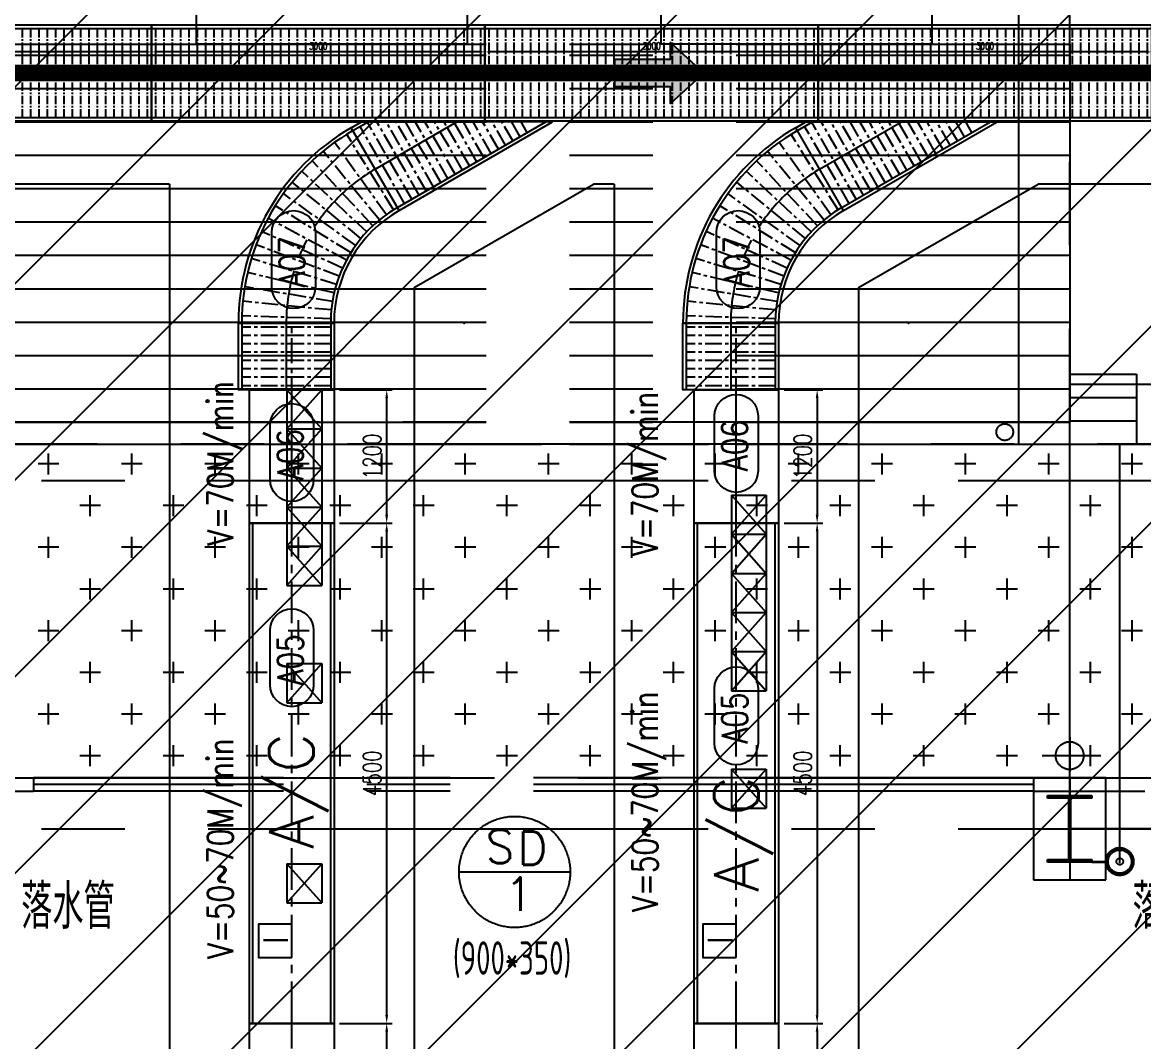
# Model space of a CAD drawing. Extents: x -40736 to 716455, y -65544 to 37405.
# Drawn here: x 343449 to 344458, y -51535 to -50618 of the extents above; entities that cross this region are included whole.
import ezdxf
from ezdxf.enums import TextEntityAlignment as Align

# ---------------------------------------------------------------- set-up
doc = ezdxf.new("R2010")
doc.units = 0
doc.header["$LTSCALE"] = 600
doc.header["$MEASUREMENT"] = 0
for name, pattern in [('CENTER', [2, 1.25, -0.25, 0.25, -0.25]), ('CENTER2', [1.125, 0.75, -0.125, 0.125, -0.125]), ('PHANTOM', [2.5, 1.25, -0.25, 0.25, -0.25, 0.25, -0.25])]:
    doc.linetypes.add(name, pattern=pattern)
doc.layers.get('0').update_dxf_attribs({"linetype": 'CONTINUOUS'})
doc.layers.get('DEFPOINTS').update_dxf_attribs({"linetype": 'CONTINUOUS'})
for name, color, linetype in [('0-1F_OHCV', 6, 'CONTINUOUS'), ('0-入荷', 11, 'CONTINUOUS'), ('0-架台', 232, 'CONTINUOUS'), ('0-機台細部', 7, 'CONTINUOUS'), ('0-機號', 4, 'CONTINUOUS'), ('0-滾筒細部', 3, 'CONTINUOUS'), ('0-記號', 3, 'CONTINUOUS'), ('底圖', 253, 'CONTINUOUS'), ('規劃圖', 253, 'CONTINUOUS')]:
    doc.layers.add(name, color=color, linetype=linetype)
doc.styles.add('AEH', font='SIMPLEX.SHX', dxfattribs={"bigfont": 'AE.SHX'})
doc.styles.add('CHINESET', font='ISOCP.SHX', dxfattribs={"width": 0.7, "bigfont": 'CHINESET.SHX'})
doc.styles.get("Standard").update_dxf_attribs({"font": 'txt.shx', "width": 0.75, "bigfont": 'chineset.shx'})
doc.dimstyles.get("Standard").update_dxf_attribs({"dimtxt": 0.18, "dimasz": 0.18, "dimexe": 0.18, "dimexo": 0.0625, "dimgap": 0.09, "dimtad": 0, "dimtih": 1, "dimtoh": 1, "dimdec": 4, "dimzin": 0, "dimdsep": 46, "dimtxsty": 'Standard', "dimcen": 0.09, "dimadec": 0, "dimazin": 0, "dimtfac": 1, "dimtdec": 4, "dimtofl": 0, "dimtmove": 0, "dimatfit": 3, "dimfxl": 1, "dimtolj": 1, "dimtzin": 0, "dimarcsym": 0})

# ---------------------------------------------------------------- blocks, each defined once
blk = doc.blocks.new('GO-1')
blk.add_hatch(color=254).paths.add_polyline_path([(0, 0), (-2.75, -3), (-1.25, -3), (-1.25, -8), (1.25, -8), (1.25, -3), (2.75, -3)])
at = {"color": 254}
blk.add_lwpolyline([(1.25, -8), (1.25, -3), (2.75, -3), (0, 0), (-2.75, -3), (-1.25, -3), (-1.25, -8)], close=True, dxfattribs=at)
blk = doc.blocks.new('*D92')
at = {"layer": '0-滾筒細部', "color": 0, "lineweight": -2}
for p, q in [((0, 840), (0, 600)), ((3000, 840), (3000, 600)), ((2970, 620), (30, 620))]:
    blk.add_line(p, q, dxfattribs=at)
at = {"layer": '0-滾筒細部', "color": 0}
for points in [[(30, 625), (30, 615), (0, 620)], [(2970, 625), (2970, 615), (3000, 620)]]:
    blk.add_solid(points, dxfattribs=at)
at = {"layer": 'DEFPOINTS', "color": 0}
for p in [(0, 860), (3000, 860), (0, 620)]:
    blk.add_point(p, dxfattribs=at)
at = {"layer": '0-滾筒細部', "color": 0, "insert": (1500, 672), "char_height": 64, "attachment_point": 5}
blk.add_mtext('\\A1;3000', dxfattribs=at)
blk = doc.blocks.new('roller_FF_800')
at = {"color": 1, "linetype": 'CENTER', "ltscale": 0.1}
blk.add_line((0, -400), (0, 400), dxfattribs=at)
blk = doc.blocks.new('platform')
at = {"layer": '0-架台'}
for p, q in [((26900, -13094), (24715, -13094)), ((26900, -13094), (26900, -25594)), ((29100, -14024), (30715, -13094)), ((30900, -13094), (30715, -13094)), ((30900, -13094), (30900, -25594)), ((33100, -14024), (34715, -13094)), ((35900, -13094), (34715, -13094)), ((29100, -14024), (29100, -25594)), ((33100, -14024), (33100, -25594))]:
    blk.add_line(p, q, dxfattribs=at)
blk = doc.blocks.new('1F-2141')
at = {"color": 15, "linetype": 'PHANTOM'}
for p, q in [((15298.266919, 94824.964645), (15266.866919, 94824.964645)), ((15266.866919, 94824.964645), (15266.866919, 94789.764645)), ((15298.266919, 94824.964645), (15266.866919, 94789.764645)), ((15298.266919, 94789.764645), (15266.866919, 94824.964645)), ((15298.266919, 94824.964645), (15298.266919, 94789.764645)), ((15298.266919, 94789.764645), (15266.866919, 94789.764645))]:
    blk.add_line(p, q, dxfattribs=at)
blk = doc.blocks.new('1F-2142')
at = {"color": 15, "linetype": 'PHANTOM'}
for p, q in [((15298.266919, 94789.764645), (15266.866919, 94789.764645)), ((15266.866919, 94789.764645), (15266.866919, 94754.564645)), ((15298.266919, 94789.764645), (15266.866919, 94754.564645)), ((15298.266919, 94754.564645), (15266.866919, 94789.764645)), ((15298.266919, 94789.764645), (15298.266919, 94754.564645)), ((15298.266919, 94754.564645), (15266.866919, 94754.564645))]:
    blk.add_line(p, q, dxfattribs=at)
blk = doc.blocks.new('1F-2143')
at = {"color": 15, "linetype": 'PHANTOM'}
for p, q in [((15298.266919, 94754.564645), (15266.866919, 94754.564645)), ((15266.866919, 94754.564645), (15266.866919, 94719.364645)), ((15298.266919, 94754.564645), (15266.866919, 94719.364645)), ((15298.266919, 94719.364645), (15266.866919, 94754.564645)), ((15298.266919, 94754.564645), (15298.266919, 94719.364645)), ((15298.266919, 94719.364645), (15266.866919, 94719.364645))]:
    blk.add_line(p, q, dxfattribs=at)
blk = doc.blocks.new('1F-2144')
at = {"color": 15, "linetype": 'PHANTOM'}
for p, q in [((15298.266919, 94719.364645), (15266.866919, 94719.364645)), ((15266.866919, 94719.364645), (15266.866919, 94684.164645)), ((15298.266919, 94719.364645), (15266.866919, 94684.164645)), ((15298.266919, 94684.164645), (15266.866919, 94719.364645)), ((15298.266919, 94719.364645), (15298.266919, 94684.164645)), ((15298.266919, 94684.164645), (15266.866919, 94684.164645))]:
    blk.add_line(p, q, dxfattribs=at)
blk = doc.blocks.new('1F-2145')
at = {"color": 15, "linetype": 'PHANTOM'}
for p, q in [((15298.266919, 94684.164645), (15266.866919, 94684.164645)), ((15266.866919, 94684.164645), (15266.866919, 94648.964645)), ((15298.266919, 94684.164645), (15266.866919, 94648.964645)), ((15298.266919, 94648.964645), (15266.866919, 94684.164645)), ((15298.266919, 94684.164645), (15298.266919, 94648.964645)), ((15298.266919, 94648.964645), (15266.866919, 94648.964645))]:
    blk.add_line(p, q, dxfattribs=at)
blk = doc.blocks.new('1F-2146')
at = {"color": 15, "linetype": 'PHANTOM'}
for p, q in [((15298.266919, 94578.564645), (15266.866919, 94578.564645)), ((15266.866919, 94578.564645), (15266.866919, 94543.364645)), ((15298.266919, 94578.564645), (15266.866919, 94543.364645)), ((15298.266919, 94543.364645), (15266.866919, 94578.564645)), ((15298.266919, 94578.564645), (15298.266919, 94543.364645)), ((15298.266919, 94543.364645), (15266.866919, 94543.364645))]:
    blk.add_line(p, q, dxfattribs=at)
blk = doc.blocks.new('1F-2147')
at = {"color": 15, "linetype": 'PHANTOM'}
for p, q in [((15298.266919, 94398.564645), (15266.866919, 94398.564645)), ((15266.866919, 94398.564645), (15266.866919, 94363.364645)), ((15298.266919, 94398.564645), (15266.866919, 94363.364645)), ((15298.266919, 94363.364645), (15266.866919, 94398.564645)), ((15298.266919, 94398.564645), (15298.266919, 94363.364645)), ((15298.266919, 94363.364645), (15266.866919, 94363.364645))]:
    blk.add_line(p, q, dxfattribs=at)
blk = doc.blocks.new('Blet_CV_WWW')
blk.add_line((1200, 380), (1200, -380))
at = {"color": 1}
blk.add_line((0, 0), (1200, 0), dxfattribs=at)
blk.add_lwpolyline([(0, 380), (0, -380), (1200, -380), (1200, 380)], close=True)
blk = doc.blocks.new('A$C24A45E0A')
for p, q in [((1445, 1013), (1015, 1758)), ((860, 0), (0, 0))]:
    blk.add_line(p, q)
for radius in [2030, 2000, 1200, 1170]:
    blk.add_arc((2030, 0), radius, 120, 180)
at = {"color": 1, "linetype": 'CENTER'}
blk.add_arc((2030, 0), 1600, 120, 180, dxfattribs=at)
blk.add_point((2030, 0))
blk = doc.blocks.new('A$C074F71BD')
at = {"color": 1, "linetype": 'CENTER'}
blk.add_line((2729, 2850), (913, 2850), dxfattribs=at)
for p, q in [((1015, 2358), (1106, 2410)), ((1030, 2332), (1166, 2410)), ((2826, 2410), (1106, 2410)), ((1430, 1639), (2766, 2410)), ((1445, 1613), (2826, 2410)), ((30, 600), (30, 0)), ((830, 600), (830, 0))]:
    blk.add_line(p, q)
at = {"color": 1}
for p, q in [((1230, 1986), (1966, 2410)), ((430, 600), (430, 0))]:
    blk.add_line(p, q, dxfattribs=at)
blk.add_lwpolyline([(0, 600), (860, 600), (860, 0), (0, 0)], close=True)
at = {"layer": '0-滾筒細部', "color": 1, "linetype": 'CENTER', "ltscale": 0.2}
for p, q in [((1495, 1677), (1095, 2370)), ((1560, 1714), (1160, 2407)), ((1625, 1752), (1245, 2410)), ((1690, 1789), (1331, 2410)), ((1755, 1827), (1418, 2410)), ((1820, 1864), (1504, 2410)), ((1885, 1902), (1591, 2410)), ((1950, 1939), (1678, 2410)), ((2015, 1977), (1764, 2410)), ((2080, 2014), (1851, 2410)), ((2144, 2052), (1937, 2410)), ((2209, 2089), (2024, 2410)), ((2274, 2127), (2111, 2410)), ((2339, 2164), (2197, 2410)), ((2404, 2202), (2284, 2410)), ((2469, 2239), (2370, 2410)), ((2534, 2277), (2457, 2410)), ((2599, 2314), (2544, 2410)), ((1331, 1575), (865, 2226)), ((1396, 1619), (974, 2298)), ((1269, 1528), (761, 2146)), ((1210, 1476), (663, 2060)), ((1154, 1420), (570, 1967)), ((1102, 1361), (484, 1869)), ((1055, 1299), (404, 1765)), ((1011, 1234), (332, 1656)), ((972, 1166), (266, 1543)), ((937, 1095), (208, 1425)), ((907, 1023), (158, 1304)), ((882, 948), (116, 1181)), ((861, 872), (82, 1054)), ((846, 795), (57, 926)), ((836, 718), (40, 796)), ((831, 639), (31, 665)), ((831, 639), (31, 665)), ((830, 562), (30, 562)), ((830, 487), (30, 487)), ((830, 412), (30, 412)), ((830, 337), (30, 337)), ((830, 262), (30, 262)), ((830, 187), (30, 187)), ((830, 112), (30, 112)), ((830, 37), (30, 37))]:
    blk.add_line(p, q, dxfattribs=at)
blk.add_blockref('A$C24A45E0A', (0, 600))
blk = doc.blocks.new('*D369')
at = {"color": 0, "lineweight": -2}
for p, q in [((30395, 1916), (30395, 1442)), ((31595, 1916), (31595, 1442)), ((31520, 1492), (30470, 1492))]:
    blk.add_line(p, q, dxfattribs=at)
at = {"color": 0}
for points in [[(30470, 1504), (30470, 1479), (30395, 1492)], [(31520, 1504), (31520, 1479), (31595, 1492)]]:
    blk.add_solid(points, dxfattribs=at)
at = {"layer": 'DEFPOINTS', "color": 0}
for p in [(30395, 1966), (31595, 1966), (30395, 1492)]:
    blk.add_point(p, dxfattribs=at)
at = {"color": 0, "insert": (30995, 1622), "char_height": 160, "attachment_point": 5}
blk.add_mtext('\\A1;1200', dxfattribs=at)
blk = doc.blocks.new('*D370')
at = {"color": 0, "lineweight": -2}
for p, q in [((25895, 1916), (25895, 1442)), ((30395, 1916), (30395, 1442)), ((30320, 1492), (25970, 1492))]:
    blk.add_line(p, q, dxfattribs=at)
at = {"color": 0}
for points in [[(25970, 1504), (25970, 1479), (25895, 1492)], [(30320, 1504), (30320, 1479), (30395, 1492)]]:
    blk.add_solid(points, dxfattribs=at)
at = {"layer": 'DEFPOINTS', "color": 0}
for p in [(25895, 1966), (30395, 1966), (25895, 1492)]:
    blk.add_point(p, dxfattribs=at)
at = {"color": 0, "insert": (28145, 1622), "char_height": 160, "attachment_point": 5}
blk.add_mtext('\\A1;4500', dxfattribs=at)
blk = doc.blocks.new('*D371')
at = {"color": 0, "lineweight": -2}
for p, q in [((25895, 1916), (25895, 1442)), ((22070, 1806), (22070, 1442)), ((25820, 1492), (22145, 1492))]:
    blk.add_line(p, q, dxfattribs=at)
at = {"color": 0}
for points in [[(22145, 1504), (22145, 1479), (22070, 1492)], [(25820, 1504), (25820, 1479), (25895, 1492)]]:
    blk.add_solid(points, dxfattribs=at)
at = {"layer": 'DEFPOINTS', "color": 0}
for p in [(25895, 1966), (22070, 1856), (22070, 1492)]:
    blk.add_point(p, dxfattribs=at)
at = {"color": 0, "insert": (23982, 1622), "char_height": 160, "attachment_point": 5}
blk.add_mtext('\\A1;3825', dxfattribs=at)
blk = doc.blocks.new('1F-2149')
at = {"color": 15, "linetype": 'PHANTOM'}
for p, q in [((15298.266919, 94038.564645), (15266.866919, 94038.564645)), ((15266.866919, 94038.564645), (15266.866919, 94003.364645)), ((15298.266919, 94038.564645), (15266.866919, 94003.364645)), ((15298.266919, 94003.364645), (15266.866919, 94038.564645)), ((15298.266919, 94038.564645), (15298.266919, 94003.364645)), ((15298.266919, 94003.364645), (15266.866919, 94003.364645))]:
    blk.add_line(p, q, dxfattribs=at)
blk = doc.blocks.new('CC_001')
at = {"color": 15}
for p, q in [((688, -275), (762, 275)), ((838, -275), (912, 275)), ((988, -275), (1062, 275)), ((1138, -275), (1212, 275)), ((1288, -275), (1362, 275))]:
    blk.add_line(p, q, dxfattribs=at)
at = {"color": 1, "linetype": 'CENTER', "ltscale": 0.5}
blk.add_line((500, 0), (4325, 0), dxfattribs=at)
blk.add_lwpolyline([(500, 380), (4325, 380), (4325, -380), (500, -380)], close=True)
at = {"color": 0, "linetype": 'ByBlock', "extrusion": (0, 0, -1), "xscale": 10, "yscale": 10, "zscale": -10, "rotation": 90}
blk.add_blockref('1F-2149', (938553, -152939), dxfattribs=at)
blk = doc.blocks.new('A$C46C37F3C')
blk.add_lwpolyline([(0, 0), (300, 0), (300, 300), (0, 300)], close=True)
blk.add_text('I', height=220).set_placement((118, 35))
blk = doc.blocks.new('1F-2123')
at = {"color": 15, "linetype": 'PHANTOM'}
for p, q in [((14698.266919, 94730.164645), (14666.866919, 94730.164645)), ((14666.866919, 94730.164645), (14666.866919, 94694.964645)), ((14698.266919, 94730.164645), (14666.866919, 94694.964645)), ((14698.266919, 94694.964645), (14666.866919, 94730.164645)), ((14698.266919, 94730.164645), (14698.266919, 94694.964645)), ((14698.266919, 94694.964645), (14666.866919, 94694.964645))]:
    blk.add_line(p, q, dxfattribs=at)
blk = doc.blocks.new('1F-2124')
at = {"color": 15, "linetype": 'PHANTOM'}
for p, q in [((14698.266919, 94694.964645), (14666.866919, 94694.964645)), ((14666.866919, 94694.964645), (14666.866919, 94659.764645)), ((14698.266919, 94694.964645), (14666.866919, 94659.764645)), ((14698.266919, 94659.764645), (14666.866919, 94694.964645)), ((14698.266919, 94694.964645), (14698.266919, 94659.764645)), ((14698.266919, 94659.764645), (14666.866919, 94659.764645))]:
    blk.add_line(p, q, dxfattribs=at)
blk = doc.blocks.new('1F-2125')
at = {"color": 15, "linetype": 'PHANTOM'}
for p, q in [((14698.266919, 94659.764645), (14666.866919, 94659.764645)), ((14666.866919, 94659.764645), (14666.866919, 94624.564645)), ((14698.266919, 94659.764645), (14666.866919, 94624.564645)), ((14698.266919, 94624.564645), (14666.866919, 94659.764645)), ((14698.266919, 94659.764645), (14698.266919, 94624.564645)), ((14698.266919, 94624.564645), (14666.866919, 94624.564645))]:
    blk.add_line(p, q, dxfattribs=at)
blk = doc.blocks.new('1F-2126')
at = {"color": 15, "linetype": 'PHANTOM'}
for p, q in [((14698.266919, 94624.564645), (14666.866919, 94624.564645)), ((14666.866919, 94624.564645), (14666.866919, 94589.364645)), ((14698.266919, 94624.564645), (14666.866919, 94589.364645)), ((14698.266919, 94589.364645), (14666.866919, 94624.564645)), ((14698.266919, 94624.564645), (14698.266919, 94589.364645)), ((14698.266919, 94589.364645), (14666.866919, 94589.364645))]:
    blk.add_line(p, q, dxfattribs=at)
blk = doc.blocks.new('1F-2127')
at = {"color": 15, "linetype": 'PHANTOM'}
for p, q in [((14698.266919, 94589.364645), (14666.866919, 94589.364645)), ((14666.866919, 94589.364645), (14666.866919, 94554.164645)), ((14698.266919, 94589.364645), (14666.866919, 94554.164645)), ((14698.266919, 94554.164645), (14666.866919, 94589.364645)), ((14698.266919, 94589.364645), (14698.266919, 94554.164645)), ((14698.266919, 94554.164645), (14666.866919, 94554.164645))]:
    blk.add_line(p, q, dxfattribs=at)
blk = doc.blocks.new('1F-2138')
at = {"color": 15, "linetype": 'PHANTOM'}
for p, q in [((14698.266919, 94483.764645), (14666.866919, 94483.764645)), ((14666.866919, 94483.764645), (14666.866919, 94448.564645)), ((14698.266919, 94483.764645), (14666.866919, 94448.564645)), ((14698.266919, 94448.564645), (14666.866919, 94483.764645)), ((14698.266919, 94483.764645), (14698.266919, 94448.564645)), ((14698.266919, 94448.564645), (14666.866919, 94448.564645))]:
    blk.add_line(p, q, dxfattribs=at)
blk = doc.blocks.new('*D375')
at = {"color": 0, "lineweight": -2}
for p, q in [((33595, 1916), (33595, 1568)), ((34795, 1916), (34795, 1568)), ((34720, 1618), (33670, 1618))]:
    blk.add_line(p, q, dxfattribs=at)
at = {"color": 0}
for points in [[(33670, 1631), (33670, 1606), (33595, 1618)], [(34720, 1631), (34720, 1606), (34795, 1618)]]:
    blk.add_solid(points, dxfattribs=at)
at = {"layer": 'DEFPOINTS', "color": 0}
for p in [(33595, 1966), (34795, 1966), (33595, 1618)]:
    blk.add_point(p, dxfattribs=at)
at = {"color": 0, "insert": (34195, 1748), "char_height": 160, "attachment_point": 5}
blk.add_mtext('\\A1;1200', dxfattribs=at)
blk = doc.blocks.new('*D376')
at = {"color": 0, "lineweight": -2}
for p, q in [((29095, 1916), (29095, 1568)), ((33595, 1916), (33595, 1568)), ((33520, 1618), (29170, 1618))]:
    blk.add_line(p, q, dxfattribs=at)
at = {"color": 0}
for points in [[(29170, 1631), (29170, 1606), (29095, 1618)], [(33520, 1631), (33520, 1606), (33595, 1618)]]:
    blk.add_solid(points, dxfattribs=at)
at = {"layer": 'DEFPOINTS', "color": 0}
for p in [(29095, 1966), (33595, 1966), (29095, 1618)]:
    blk.add_point(p, dxfattribs=at)
at = {"color": 0, "insert": (31345, 1748), "char_height": 160, "attachment_point": 5}
blk.add_mtext('\\A1;4500', dxfattribs=at)
blk = doc.blocks.new('*D377')
at = {"color": 0, "lineweight": -2}
for p, q in [((29095, 1916), (29095, 1568)), ((25270, 1806), (25270, 1568)), ((29020, 1618), (25345, 1618))]:
    blk.add_line(p, q, dxfattribs=at)
at = {"color": 0}
for points in [[(25345, 1631), (25345, 1606), (25270, 1618)], [(29020, 1631), (29020, 1606), (29095, 1618)]]:
    blk.add_solid(points, dxfattribs=at)
at = {"layer": 'DEFPOINTS', "color": 0}
for p in [(29095, 1966), (25270, 1856), (25270, 1618)]:
    blk.add_point(p, dxfattribs=at)
at = {"color": 0, "insert": (27183, 1748), "char_height": 160, "attachment_point": 5}
blk.add_mtext('\\A1;3825', dxfattribs=at)
blk = doc.blocks.new('A$C3BB94408')
for p, q in [((0.00007, 830.00009), (3000.00007, 830.00009)), ((0.00007, 30.00009), (3000.00007, 30.00009))]:
    blk.add_line(p, q)
at = {"color": 1, "linetype": 'CENTER'}
blk.add_line((0.00007, 430.00009), (3000.00007, 430.00009), dxfattribs=at)
blk.add_lwpolyline([(0.00007, 0.00009), (3000.00007, 0.00009), (3000.00007, 860.00009), (0.00007, 860.00009)], close=True)
at = {"layer": '0-滾筒細部'}
for p in [(37.50007, 430.00009), (112.50007, 430.00009), (187.50007, 430.00009), (262.50007, 430.00009), (337.50007, 430.00009), (412.50007, 430.00009), (487.50007, 430.00009), (562.50007, 430.00009), (637.50007, 430.00009), (712.50007, 430.00009), (787.50007, 430.00009), (862.50007, 430.00009), (937.50007, 430.00009), (1012.50007, 430.00009), (1087.50007, 430.00009), (1162.50007, 430.00009), (1237.50007, 430.00009), (1312.50007, 430.00009), (1387.50007, 430.00009), (1462.50007, 430.00009), (1537.50007, 430.00009), (1612.50007, 430.00009), (1687.50007, 430.00009), (1762.50007, 430.00009), (1837.50007, 430.00009), (1912.50007, 430.00009), (1987.50007, 430.00009), (2062.50007, 430.00009), (2137.50007, 430.00009), (2212.50007, 430.00009), (2287.50007, 430.00009), (2362.50007, 430.00009), (2437.50007, 430.00009), (2512.50007, 430.00009), (2587.50007, 430.00009), (2662.50007, 430.00009), (2737.50007, 430.00009), (2812.50007, 430.00009), (2887.50007, 430.00009), (2962.50007, 430.00009)]:
    blk.add_blockref('roller_FF_800', p, dxfattribs=at)
dim = blk.add_linear_dim(base=(0.00007, 620.00009), p1=(3000.00007, 860.00009), p2=(0.00007, 860.00009), dimstyle='Standard', override={"dimscale": 20}, dxfattribs=at)
dim.commit()
dim.dimension.update_dxf_attribs({"geometry": '*D92', "text_midpoint": (1500.00007, 672.00009)})
blk = doc.blocks.new('A$C77002C3D')
at = {"layer": '0-1F_OHCV'}
blk.add_line((28643.86639, 49033.91636), (28643.86633, 10333.91631), dxfattribs=at)
blk.add_lwpolyline([(28213.86633, 10933.91631), (29073.86633, 10933.91631), (29073.86639, 49033.91636), (28213.86639, 49033.91636)], close=True, dxfattribs=at)
at = {"layer": '0-1F_OHCV', "const_width": 150}
blk.add_lwpolyline([(28643.86639, 49033.91636), (28643.86633, 10933.91631)], dxfattribs=at)
at = {"layer": '0-1F_OHCV', "xscale": -100, "yscale": 100, "zscale": 100, "rotation": 180}
blk.add_blockref('GO-1', (28643.59625, 20064.43556), dxfattribs=at)
at = {"layer": '0-機台細部', "rotation": 270}
for p in [(28213.86643, 28033.91637), (28213.86643, 25033.91632), (28213.86643, 22033.91632), (28213.86643, 19033.91632)]:
    blk.add_blockref('A$C3BB94408', p, dxfattribs=at)
blk = doc.blocks.new('A$C14F25BC3')
at = {"layer": '0-入荷', "color": 11}
for p, q in [((25894.99935, 2695.68866), (30394.99935, 2695.68866)), ((25894.99935, 1995.68866), (30394.99935, 1995.68866))]:
    blk.add_line(p, q, dxfattribs=at)
at = {"layer": '0-入荷', "color": 11, "linetype": 'CENTER', "ltscale": 0.5}
for p, q in [((22069.99935, 2345.68866), (25894.99935, 2345.68866)), ((25894.99935, 2345.68866), (30394.99935, 2345.68866))]:
    blk.add_line(p, q, dxfattribs=at)
at = {"layer": '0-入荷', "color": 11, "linetype": 'CENTER', "ltscale": 0.3}
blk.add_line((30394.99935, 2345.68866), (32194.99935, 2345.68866), dxfattribs=at)
at = {"layer": '0-入荷', "color": 11}
for points in [[(32194.99935, 1965.68866), (31594.99935, 1965.68866), (31594.99935, 2825.68866), (32194.99935, 2825.68866)], [(22069.99935, 2725.68866), (25894.99935, 2725.68866), (25894.99935, 1965.68866), (22069.99935, 1965.68866)], [(25894.99935, 2725.68866), (30394.99935, 2725.68866), (30394.99935, 1965.68866), (25894.99935, 1965.68866)], [(30394.99935, 2725.68866), (31594.99935, 2725.68866), (31594.99935, 1965.68866), (30394.99935, 1965.68866)]]:
    blk.add_lwpolyline(points, close=True, dxfattribs=at)
at = {"layer": '0-機號', "color": 7}
blk.add_lwpolyline([(29429.67817, 2149.83576), (28939.78489, 2149.83576, -1), (28939.78489, 2541.54156), (29429.67817, 2541.54156, -1)], format="xyb", close=True, dxfattribs=at)
at = {"layer": '0-機號'}
for points in [[(31275.10061, 2149.83576), (30785.20733, 2149.83576, -1), (30785.20733, 2541.54156), (31275.10061, 2541.54156, -1)], [(33010.98982, 2133.41927), (32521.09654, 2133.41927, -1), (32521.09654, 2525.12507), (33010.98982, 2525.12507, -1)]]:
    blk.add_lwpolyline(points, format="xyb", close=True, dxfattribs=at)
at = {"color": 0, "linetype": 'ByBlock', "extrusion": (0, 0, -1), "xscale": 10, "yscale": 10, "zscale": -10, "rotation": 90}
for name in ['1F-2147', '1F-2146', '1F-2145', '1F-2144', '1F-2143', '1F-2142', '1F-2141']:
    blk.add_blockref(name, (916654.6471, -150592.98051), dxfattribs=at)
at = {"layer": '0-機台細部', "rotation": 270}
blk.add_blockref('A$C074F71BD', (31594.9997, 2825.68849), dxfattribs=at)
at = {"layer": '0-機台細部'}
blk.add_blockref('CC_001', (21569.99935, 2345.68866), dxfattribs=at)
at = {"layer": '0-機台細部', "extrusion": (0, 0, -1), "zscale": -1, "rotation": 180}
blk.add_blockref('Blet_CV_WWW', (-30394.99935, 2345.68866), dxfattribs=at)
at = {"layer": '0-記號', "extrusion": (0, 0, -1), "xscale": -1, "zscale": -1}
blk.add_blockref('A$C46C37F3C', (-26487.97494, 2345.68866), dxfattribs=at)
at = {"text_generation_flag": 6}
blk.add_text('A/C', height=400, rotation=180, dxfattribs=at).set_placement((27462.32455, 2149.50226))
at = {"layer": '0-機號', "text_generation_flag": 6, "width": 0.8}
for s, p in [('V=50~70M/min', (27468.18333, 2972.18789)), ('V=70M/min', (30934.70177, 2972.18789)), ('A06', (31011.56753, 2359.38626)), ('A07', (32747.45674, 2342.96977))]:
    blk.add_text(s, height=230.4, rotation=180, dxfattribs=at).set_placement(p, align=Align.MIDDLE)
at = {"layer": '0-機號', "color": 7, "text_generation_flag": 6, "width": 0.8}
blk.add_text('A05', height=230.4, rotation=180, dxfattribs=at).set_placement((29166.14509, 2359.38626), align=Align.MIDDLE)
for base, p1, p2, override, picture, middle in [((22069.99935, 1491.74816), (25894.99935, 1965.68866), (22069.99935, 1855.68866), {"dimscale": 50, "dimtmove": 1}, '*D371', (23982.49935, 1621.74816)), ((25894.99935, 1491.74816), (30394.99935, 1965.68866), (25894.99935, 1965.68866), {"dimscale": 50, "dimtmove": 1}, '*D370', (28144.99935, 1621.74816)), ((30394.99935, 1491.74816), (31594.99935, 1965.68866), (30394.99935, 1965.68866), {"dimscale": 50}, '*D369', (30994.99935, 1621.74816))]:
    dim = blk.add_linear_dim(base=base, p1=p1, p2=p2, dimstyle='Standard', override=override)
    dim.commit()
    dim.dimension.update_dxf_attribs({"geometry": picture, "text_midpoint": middle})
blk = doc.blocks.new('A$C1394433B')
at = {"layer": '0-入荷', "color": 11}
for p, q in [((29095.00107, 2695.68859), (33595.00107, 2695.68859)), ((29095.00107, 1995.68859), (33595.00107, 1995.68859))]:
    blk.add_line(p, q, dxfattribs=at)
at = {"layer": '0-入荷', "color": 11, "linetype": 'CENTER', "ltscale": 0.5}
for p, q in [((25270.00107, 2345.68859), (29095.00107, 2345.68859)), ((29095.00107, 2345.68859), (33595.00107, 2345.68859))]:
    blk.add_line(p, q, dxfattribs=at)
at = {"layer": '0-入荷', "color": 11, "linetype": 'CENTER', "ltscale": 0.3}
blk.add_line((33595.00107, 2345.68859), (35395.00107, 2345.68859), dxfattribs=at)
at = {"layer": '0-入荷', "color": 11}
for points in [[(35395.00107, 1965.68859), (34795.00107, 1965.68859), (34795.00107, 2825.68859), (35395.00107, 2825.68859)], [(25270.00107, 2725.68859), (29095.00107, 2725.68859), (29095.00107, 1965.68859), (25270.00107, 1965.68859)], [(29095.00107, 2725.68859), (33595.00107, 2725.68859), (33595.00107, 1965.68859), (29095.00107, 1965.68859)], [(33595.00107, 2725.68859), (34795.00107, 2725.68859), (34795.00107, 1965.68859), (33595.00107, 1965.68859)]]:
    blk.add_lwpolyline(points, close=True, dxfattribs=at)
at = {"layer": '0-機號', "color": 7}
blk.add_lwpolyline([(32106.10985, 2149.83569), (31616.21657, 2149.83569, -1), (31616.21657, 2541.54149), (32106.10985, 2541.54149, -1)], format="xyb", close=True, dxfattribs=at)
at = {"layer": '0-機號'}
for points in [[(34557.83727, 2149.83569), (34067.94399, 2149.83569, -1), (34067.94399, 2541.54149), (34557.83727, 2541.54149, -1)], [(36210.99154, 2133.4192), (35721.09826, 2133.4192, -1), (35721.09826, 2525.125), (36210.99154, 2525.125, -1)]]:
    blk.add_lwpolyline(points, format="xyb", close=True, dxfattribs=at)
at = {"color": 0, "linetype": 'ByBlock', "extrusion": (0, 0, -1), "xscale": 10, "yscale": 10, "zscale": -10, "rotation": 90}
for name in ['1F-2138', '1F-2127', '1F-2126', '1F-2125', '1F-2124', '1F-2123']:
    blk.add_blockref(name, (913454.64538, -144592.98058), dxfattribs=at)
at = {"layer": '0-機台細部', "rotation": 270}
blk.add_blockref('A$C074F71BD', (34795.00142, 2825.68841), dxfattribs=at)
at = {"layer": '0-機台細部'}
blk.add_blockref('CC_001', (24770.00107, 2345.68859), dxfattribs=at)
at = {"layer": '0-機台細部', "extrusion": (0, 0, -1), "zscale": -1, "rotation": 180}
blk.add_blockref('Blet_CV_WWW', (-33595.00107, 2345.68859), dxfattribs=at)
at = {"layer": '0-記號', "extrusion": (0, 0, -1), "xscale": -1, "zscale": -1}
blk.add_blockref('A$C46C37F3C', (-29687.97667, 2345.68859), dxfattribs=at)
at = {"text_generation_flag": 6}
blk.add_text('A/C', height=400, rotation=180, dxfattribs=at).set_placement((30276.444, 2145.94074))
at = {"layer": '0-機號', "text_generation_flag": 6, "width": 0.8}
for s, p in [('V=50~70M/min', (31090.30041, 3151.35328)), ('V=70M/min', (34040.08866, 3151.35328)), ('A06', (34294.30419, 2359.38618)), ('A07', (35947.45846, 2342.96969))]:
    blk.add_text(s, height=230.4, rotation=180, dxfattribs=at).set_placement(p, align=Align.MIDDLE)
at = {"layer": '0-機號', "color": 7, "text_generation_flag": 6, "width": 0.8}
blk.add_text('A05', height=230.4, rotation=180, dxfattribs=at).set_placement((31842.57677, 2359.38618), align=Align.MIDDLE)
for base, p1, p2, override, picture, middle in [((25270.00107, 1618.48382), (29095.00107, 1965.68859), (25270.00107, 1855.68859), {"dimscale": 50, "dimtmove": 1}, '*D377', (27182.50107, 1748.48382)), ((29095.00107, 1618.48382), (33595.00107, 1965.68859), (29095.00107, 1965.68859), {"dimscale": 50, "dimtmove": 1}, '*D376', (31345.00107, 1748.48382)), ((33595.00107, 1618.48382), (34795.00107, 1965.68859), (33595.00107, 1965.68859), {"dimscale": 50}, '*D375', (34195.00107, 1748.48382))]:
    dim = blk.add_linear_dim(base=base, p1=p1, p2=p2, dimstyle='Standard', override=override)
    dim.commit()
    dim.dimension.update_dxf_attribs({"geometry": picture, "text_midpoint": middle})
blk = doc.blocks.new('A$C1C6605B1')
at = {"layer": '規劃圖', "xscale": 0.09999999997671694, "yscale": 0.09999999997671694, "zscale": 0.09999999997671694}
blk.add_blockref('platform', (-3277.72048, 4973.90789), dxfattribs=at)
at = {"layer": '規劃圖', "xscale": 0.09999999997671694, "yscale": 0.09999999997671694, "zscale": 0.09999999997671694, "rotation": 90}
for name, p in [('A$C77002C3D', (1899.47115, 900.11336)), ('A$C14F25BC3', (-243.15161, 320.00007)), ('A$C1394433B', (156.84838, -0.00011))]:
    blk.add_blockref(name, p, dxfattribs=at)

msp = doc.modelspace()

# ---------------------------------------------------------------- hatches: boundary and pattern name
at = {"layer": '底圖'}
h = msp.add_hatch(dxfattribs=at)
h.set_pattern_fill('ANSI31', color=253, scale=1000, style=0)
h.set_pattern_definition([(45, (309308.72, -68899.45), (-88.38835, 88.38835), [])])
h.paths.add_polyline_path([(337466.29017, -53718.31705), (346391.28917, -53718.31705), (346391.28917, -49643.31765), (337466.29017, -49643.31765)])

# ---------------------------------------------------------------- linework, layer by layer
at = {"layer": '底圖', "linetype": 'CENTER2'}
for p, q in [((343605.24918, -49387.66341), (343605.36957, -50637.34341)), ((343849.08918, -49387.63993), (343849.20957, -50637.31992)), ((344023.24918, -49387.66341), (344023.36957, -50637.34341)), ((344267.08918, -49387.63993), (344267.20957, -50637.31992)), ((344391.28957, -51343.33166), (344391.28957, -49743.33166)), ((344345.28957, -50597.33166), (344345.28957, -50997.33166)), ((341391.28957, -50637.33166), (344391.28957, -50637.33166)), ((341391.28957, -50637.33166), (344391.28957, -50637.33166)), ((343849.20957, -50637.31992), (343605.36957, -50637.34341)), ((344267.20957, -50637.31992), (344023.36957, -50637.34341)), ((344391.28957, -50637.33166), (344391.28589, -50977.33166)), ((341391.28957, -50647.33166), (344391.28957, -50647.33166)), ((341391.28957, -50677.33166), (344391.28957, -50677.33166)), ((341391.28957, -50707.33166), (344391.28957, -50707.33166)), ((341391.28957, -50737.33166), (344391.28957, -50737.33166)), ((341391.28957, -50767.33166), (344391.28957, -50767.33166)), ((341391.28957, -50797.33166), (344391.28957, -50797.33166)), ((341391.28957, -50827.33166), (344391.28957, -50827.33166)), ((341391.28957, -50857.33166), (344391.28957, -50857.33166)), ((341391.28957, -50887.33166), (344391.28957, -50887.33166)), ((341391.28957, -50917.33166), (344391.28957, -50917.33166)), ((344391.278, -50934.34268), (344451.278, -50934.33166)), ((344391.278, -50934.34268), (344451.278, -50934.33166)), ((344391.28957, -50997.33166), (344391.278, -50934.34268)), ((344451.278, -50934.33166), (344451.278, -50997.33166)), ((341391.28957, -50947.33166), (344391.28957, -50947.33166)), ((344391.28957, -50943.33166), (347391.28957, -50943.33166)), ((344391.28186, -50955.34268), (344451.28185, -50955.33166)), ((341391.28957, -50977.33166), (344391.28957, -50977.33166)), ((344391.28589, -50977.33166), (341391.28957, -50977.33166)), ((344391.28571, -50976.34268), (344451.28571, -50976.33166)), ((360391.28956, -50997.33166), (332391.28957, -50997.33166)), ((337391.28957, -50997.33166), (345358.78957, -50997.33166)), ((341391.28957, -50997.33166), (344391.28957, -50997.33166)), ((344436.38718, -51374.04847), (344436.38718, -50997.33166)), ((343472.39503, -51024.419), (343472.39503, -51005.669)), ((343547.39503, -51024.419), (343547.39503, -51005.669)), ((343622.39503, -51024.419), (343622.39503, -51005.669)), ((343697.39503, -51024.419), (343697.39503, -51005.669)), ((343772.39503, -51024.419), (343772.39503, -51005.669)), ((343847.39503, -51024.419), (343847.39503, -51005.669)), ((343922.39503, -51024.419), (343922.39503, -51005.669)), ((343997.39503, -51024.419), (343997.39503, -51005.669)), ((344072.39503, -51024.419), (344072.39503, -51005.669)), ((344147.39503, -51024.419), (344147.39503, -51005.669)), ((344222.39503, -51024.419), (344222.39503, -51005.669)), ((344297.39503, -51024.419), (344297.39503, -51005.669)), ((344372.39503, -51024.419), (344372.39503, -51005.669)), ((344447.39503, -51024.419), (344447.39503, -51005.669)), ((343481.77003, -51015.044), (343463.02003, -51015.044)), ((343556.77003, -51015.044), (343538.02003, -51015.044)), ((343631.77003, -51015.044), (343613.02003, -51015.044)), ((343706.77003, -51015.044), (343688.02003, -51015.044)), ((343781.77003, -51015.044), (343763.02003, -51015.044)), ((343856.77003, -51015.044), (343838.02003, -51015.044)), ((343931.77003, -51015.044), (343913.02003, -51015.044)), ((344006.77003, -51015.044), (343988.02003, -51015.044)), ((344081.77003, -51015.044), (344063.02003, -51015.044)), ((344156.77003, -51015.044), (344138.02003, -51015.044)), ((344231.77003, -51015.044), (344213.02003, -51015.044)), ((344306.77003, -51015.044), (344288.02003, -51015.044)), ((344381.77003, -51015.044), (344363.02003, -51015.044)), ((344456.77003, -51015.044), (344438.02003, -51015.044)), ((333491.07, -51029.83166), (361191.28956, -51029.83166)), ((344312.78957, -51029.83166), (344377.78957, -51029.83166)), ((343509.89503, -51061.919), (343509.89503, -51043.169)), ((343584.89503, -51061.919), (343584.89503, -51043.169)), ((343659.89503, -51061.919), (343659.89503, -51043.169)), ((343734.89503, -51061.919), (343734.89503, -51043.169)), ((343809.89503, -51061.919), (343809.89503, -51043.169)), ((343884.89503, -51061.919), (343884.89503, -51043.169)), ((343959.89503, -51061.919), (343959.89503, -51043.169)), ((344034.89503, -51061.919), (344034.89503, -51043.169)), ((344109.89503, -51061.919), (344109.89503, -51043.169)), ((344184.89503, -51061.919), (344184.89503, -51043.169)), ((344259.89503, -51061.919), (344259.89503, -51043.169)), ((344334.89503, -51061.919), (344334.89503, -51043.169)), ((344409.89503, -51061.919), (344409.89503, -51043.169)), ((343519.27003, -51052.544), (343500.52003, -51052.544)), ((343594.27003, -51052.544), (343575.52003, -51052.544)), ((343669.27003, -51052.544), (343650.52003, -51052.544)), ((343744.27003, -51052.544), (343725.52003, -51052.544)), ((343819.27003, -51052.544), (343800.52003, -51052.544)), ((343894.27003, -51052.544), (343875.52003, -51052.544)), ((343969.27003, -51052.544), (343950.52003, -51052.544)), ((344044.27003, -51052.544), (344025.52003, -51052.544)), ((344119.27003, -51052.544), (344100.52003, -51052.544)), ((344194.27003, -51052.544), (344175.52003, -51052.544)), ((344269.27003, -51052.544), (344250.52003, -51052.544)), ((344344.27003, -51052.544), (344325.52003, -51052.544)), ((344419.27003, -51052.544), (344400.52003, -51052.544)), ((343481.77003, -51090.044), (343463.02003, -51090.044)), ((343472.39503, -51099.419), (343472.39503, -51080.669)), ((343556.77003, -51090.044), (343538.02003, -51090.044)), ((343547.39503, -51099.419), (343547.39503, -51080.669)), ((343631.77003, -51090.044), (343613.02003, -51090.044)), ((343622.39503, -51099.419), (343622.39503, -51080.669)), ((343706.77003, -51090.044), (343688.02003, -51090.044)), ((343697.39503, -51099.419), (343697.39503, -51080.669)), ((343781.77003, -51090.044), (343763.02003, -51090.044)), ((343772.39503, -51099.419), (343772.39503, -51080.669)), ((343856.77003, -51090.044), (343838.02003, -51090.044)), ((343847.39503, -51099.419), (343847.39503, -51080.669)), ((343931.77003, -51090.044), (343913.02003, -51090.044)), ((343922.39503, -51099.419), (343922.39503, -51080.669)), ((344006.77003, -51090.044), (343988.02003, -51090.044)), ((343997.39503, -51099.419), (343997.39503, -51080.669)), ((344081.77003, -51090.044), (344063.02003, -51090.044)), ((344072.39503, -51099.419), (344072.39503, -51080.669)), ((344156.77003, -51090.044), (344138.02003, -51090.044)), ((344147.39503, -51099.419), (344147.39503, -51080.669)), ((344231.77003, -51090.044), (344213.02003, -51090.044)), ((344222.39503, -51099.419), (344222.39503, -51080.669)), ((344306.77003, -51090.044), (344288.02003, -51090.044)), ((344297.39503, -51099.419), (344297.39503, -51080.669)), ((344381.77003, -51090.044), (344363.02003, -51090.044)), ((344372.39503, -51099.419), (344372.39503, -51080.669)), ((344456.77003, -51090.044), (344438.02003, -51090.044)), ((344447.39503, -51099.419), (344447.39503, -51080.669)), ((343509.89503, -51136.919), (343509.89503, -51118.169)), ((343584.89503, -51136.919), (343584.89503, -51118.169)), ((343659.89503, -51136.919), (343659.89503, -51118.169)), ((343734.89503, -51136.919), (343734.89503, -51118.169)), ((343809.89503, -51136.919), (343809.89503, -51118.169)), ((343884.89503, -51136.919), (343884.89503, -51118.169)), ((343959.89503, -51136.919), (343959.89503, -51118.169)), ((344034.89503, -51136.919), (344034.89503, -51118.169)), ((344109.89503, -51136.919), (344109.89503, -51118.169)), ((344184.89503, -51136.919), (344184.89503, -51118.169)), ((344259.89503, -51136.919), (344259.89503, -51118.169)), ((344334.89503, -51136.919), (344334.89503, -51118.169)), ((344409.89503, -51136.919), (344409.89503, -51118.169)), ((343519.27003, -51127.544), (343500.52003, -51127.544)), ((343594.27003, -51127.544), (343575.52003, -51127.544)), ((343669.27003, -51127.544), (343650.52003, -51127.544)), ((343744.27003, -51127.544), (343725.52003, -51127.544)), ((343819.27003, -51127.544), (343800.52003, -51127.544)), ((343894.27003, -51127.544), (343875.52003, -51127.544)), ((343969.27003, -51127.544), (343950.52003, -51127.544)), ((344044.27003, -51127.544), (344025.52003, -51127.544)), ((344119.27003, -51127.544), (344100.52003, -51127.544)), ((344194.27003, -51127.544), (344175.52003, -51127.544)), ((344269.27003, -51127.544), (344250.52003, -51127.544)), ((344344.27003, -51127.544), (344325.52003, -51127.544)), ((344419.27003, -51127.544), (344400.52003, -51127.544)), ((343472.39503, -51174.419), (343472.39503, -51155.669)), ((343547.39503, -51174.419), (343547.39503, -51155.669)), ((343622.39503, -51174.419), (343622.39503, -51155.669)), ((343697.39503, -51174.419), (343697.39503, -51155.669)), ((343772.39503, -51174.419), (343772.39503, -51155.669)), ((343847.39503, -51174.419), (343847.39503, -51155.669)), ((343922.39503, -51174.419), (343922.39503, -51155.669)), ((343997.39503, -51174.419), (343997.39503, -51155.669)), ((344072.39503, -51174.419), (344072.39503, -51155.669)), ((344147.39503, -51174.419), (344147.39503, -51155.669)), ((344222.39503, -51174.419), (344222.39503, -51155.669)), ((344297.39503, -51174.419), (344297.39503, -51155.669)), ((344372.39503, -51174.419), (344372.39503, -51155.669)), ((344447.39503, -51174.419), (344447.39503, -51155.669)), ((343481.77003, -51165.044), (343463.02003, -51165.044)), ((343556.77003, -51165.044), (343538.02003, -51165.044)), ((343631.77003, -51165.044), (343613.02003, -51165.044)), ((343706.77003, -51165.044), (343688.02003, -51165.044)), ((343781.77003, -51165.044), (343763.02003, -51165.044)), ((343856.77003, -51165.044), (343838.02003, -51165.044)), ((343931.77003, -51165.044), (343913.02003, -51165.044)), ((344006.77003, -51165.044), (343988.02003, -51165.044)), ((344081.77003, -51165.044), (344063.02003, -51165.044)), ((344156.77003, -51165.044), (344138.02003, -51165.044)), ((344231.77003, -51165.044), (344213.02003, -51165.044)), ((344306.77003, -51165.044), (344288.02003, -51165.044)), ((344381.77003, -51165.044), (344363.02003, -51165.044)), ((344456.77003, -51165.044), (344438.02003, -51165.044)), ((343509.89503, -51211.919), (343509.89503, -51193.169)), ((343584.89503, -51211.919), (343584.89503, -51193.169)), ((343659.89503, -51211.919), (343659.89503, -51193.169)), ((343734.89503, -51211.919), (343734.89503, -51193.169)), ((343809.89503, -51211.919), (343809.89503, -51193.169)), ((343884.89503, -51211.919), (343884.89503, -51193.169)), ((343959.89503, -51211.919), (343959.89503, -51193.169)), ((344034.89503, -51211.919), (344034.89503, -51193.169)), ((344109.89503, -51211.919), (344109.89503, -51193.169)), ((344184.89503, -51211.919), (344184.89503, -51193.169)), ((344259.89503, -51211.919), (344259.89503, -51193.169)), ((344334.89503, -51211.919), (344334.89503, -51193.169)), ((344409.89503, -51211.919), (344409.89503, -51193.169)), ((343519.27003, -51202.544), (343500.52003, -51202.544)), ((343594.27003, -51202.544), (343575.52003, -51202.544)), ((343669.27003, -51202.544), (343650.52003, -51202.544)), ((343744.27003, -51202.544), (343725.52003, -51202.544)), ((343819.27003, -51202.544), (343800.52003, -51202.544)), ((343894.27003, -51202.544), (343875.52003, -51202.544)), ((343969.27003, -51202.544), (343950.52003, -51202.544)), ((344044.27003, -51202.544), (344025.52003, -51202.544)), ((344119.27003, -51202.544), (344100.52003, -51202.544)), ((344194.27003, -51202.544), (344175.52003, -51202.544)), ((344269.27003, -51202.544), (344250.52003, -51202.544)), ((344344.27003, -51202.544), (344325.52003, -51202.544)), ((344419.27003, -51202.544), (344400.52003, -51202.544)), ((343472.39503, -51249.419), (343472.39503, -51230.669)), ((343547.39503, -51249.419), (343547.39503, -51230.669)), ((343622.39503, -51249.419), (343622.39503, -51230.669)), ((343697.39503, -51249.419), (343697.39503, -51230.669)), ((343772.39503, -51249.419), (343772.39503, -51230.669)), ((343847.39503, -51249.419), (343847.39503, -51230.669)), ((343922.39503, -51249.419), (343922.39503, -51230.669)), ((343997.39503, -51249.419), (343997.39503, -51230.669)), ((344072.39503, -51249.419), (344072.39503, -51230.669)), ((344147.39503, -51249.419), (344147.39503, -51230.669)), ((344222.39503, -51249.419), (344222.39503, -51230.669)), ((344297.39503, -51249.419), (344297.39503, -51230.669)), ((344372.39503, -51249.419), (344372.39503, -51230.669)), ((344447.39503, -51249.419), (344447.39503, -51230.669)), ((343481.77003, -51240.044), (343463.02003, -51240.044)), ((343556.77003, -51240.044), (343538.02003, -51240.044)), ((343631.77003, -51240.044), (343613.02003, -51240.044)), ((343706.77003, -51240.044), (343688.02003, -51240.044)), ((343781.77003, -51240.044), (343763.02003, -51240.044)), ((343856.77003, -51240.044), (343838.02003, -51240.044)), ((343931.77003, -51240.044), (343913.02003, -51240.044)), ((344006.77003, -51240.044), (343988.02003, -51240.044)), ((344081.77003, -51240.044), (344063.02003, -51240.044)), ((344156.77003, -51240.044), (344138.02003, -51240.044)), ((344231.77003, -51240.044), (344213.02003, -51240.044)), ((344306.77003, -51240.044), (344288.02003, -51240.044)), ((344381.77003, -51240.044), (344363.02003, -51240.044)), ((344456.77003, -51240.044), (344438.02003, -51240.044)), ((344391.30729, -51260.72665), (344391.30729, -51291.72665)), ((343509.89503, -51286.919), (343509.89503, -51268.169)), ((343584.89503, -51286.919), (343584.89503, -51268.169)), ((343659.89503, -51286.919), (343659.89503, -51268.169)), ((343734.89503, -51286.919), (343734.89503, -51268.169)), ((343809.89503, -51286.919), (343809.89503, -51268.169)), ((343884.89503, -51286.919), (343884.89503, -51268.169)), ((343959.89503, -51286.919), (343959.89503, -51268.169)), ((344034.89503, -51286.919), (344034.89503, -51268.169)), ((344109.89503, -51286.919), (344109.89503, -51268.169)), ((344184.89503, -51286.919), (344184.89503, -51268.169)), ((344259.89503, -51286.919), (344259.89503, -51268.169)), ((344334.89503, -51286.919), (344334.89503, -51268.169)), ((344409.89503, -51286.919), (344409.89503, -51268.169)), ((343519.27003, -51277.544), (343500.52003, -51277.544)), ((343594.27003, -51277.544), (343575.52003, -51277.544)), ((343669.27003, -51277.544), (343650.52003, -51277.544)), ((343744.27003, -51277.544), (343725.52003, -51277.544)), ((343819.27003, -51277.544), (343800.52003, -51277.544)), ((343894.27003, -51277.544), (343875.52003, -51277.544)), ((343969.27003, -51277.544), (343950.52003, -51277.544)), ((344044.27003, -51277.544), (344025.52003, -51277.544)), ((344119.27003, -51277.544), (344100.52003, -51277.544)), ((344194.27003, -51277.544), (344175.52003, -51277.544)), ((344269.27003, -51277.544), (344250.52003, -51277.544)), ((344344.27003, -51277.544), (344325.52003, -51277.544)), ((344366.45631, -51277.42709), (344412.09455, -51277.42709)), ((344419.27003, -51277.544), (344400.52003, -51277.544)), ((343358.78957, -51297.33166), (343458.78957, -51297.33166)), ((343423.78957, -51297.33166), (344423.78957, -51297.33166)), ((343458.78957, -51297.33166), (343458.78957, -51309.33166)), ((344358.78957, -51297.33166), (343458.78957, -51297.33166)), ((344358.78957, -51297.33166), (344358.78957, -51309.33166)), ((344358.78957, -51297.33166), (344458.78957, -51297.33166)), ((344423.78957, -51297.33166), (344358.78957, -51297.33166)), ((344358.78957, -51297.33166), (344358.78957, -51389.33166)), ((344391.28957, -51297.33166), (344391.28957, -51389.33166)), ((344423.78957, -51297.33166), (345241.78957, -51297.33166)), ((344423.78957, -51389.33166), (344423.78957, -51297.33166)), ((343423.78957, -51309.33166), (343458.78957, -51309.33166)), ((344358.78957, -51303.33166), (343458.78957, -51303.33166)), ((344358.78957, -51309.33166), (343458.78957, -51309.33166)), ((344358.78957, -51309.33166), (344423.78957, -51309.33166)), ((344423.78957, -51309.33166), (344458.78957, -51309.33166)), ((344371.28957, -51314.11971), (344372.07761, -51313.33166)), ((344371.28957, -51315.00359), (344372.9615, -51313.33166)), ((344371.28957, -51313.33166), (344411.28957, -51313.33166)), ((344371.28957, -51315.83166), (344371.28957, -51313.33166)), ((344390.48957, -51315.83166), (344371.28957, -51315.83166)), ((344372.22926, -51315.83166), (344374.72926, -51313.33166)), ((344373.11315, -51315.83166), (344375.61315, -51313.33166)), ((344374.88091, -51315.83166), (344377.38091, -51313.33166)), ((344375.7648, -51315.83166), (344378.2648, -51313.33166)), ((344377.53257, -51315.83166), (344380.03257, -51313.33166)), ((344378.41645, -51315.83166), (344380.91645, -51313.33166)), ((344380.18422, -51315.83166), (344382.68422, -51313.33166)), ((344381.0681, -51315.83166), (344383.5681, -51313.33166)), ((344382.83587, -51315.83166), (344385.33587, -51313.33166)), ((344383.71975, -51315.83166), (344386.21975, -51313.33166)), ((344385.48752, -51315.83166), (344387.98752, -51313.33166)), ((344386.3714, -51315.83166), (344388.8714, -51313.33166)), ((344388.13917, -51315.83166), (344390.63917, -51313.33166)), ((344389.02305, -51315.83166), (344391.52305, -51313.33166)), ((344390.48957, -51316.13291), (344393.29082, -51313.33166)), ((344390.48957, -51317.0168), (344394.1747, -51313.33166)), ((344390.48957, -51370.83166), (344390.48957, -51315.83166)), ((344390.48957, -51318.78456), (344392.08957, -51317.18456)), ((344390.48957, -51319.66845), (344392.08957, -51318.06845)), ((344390.48957, -51321.43621), (344392.08957, -51319.83621)), ((344390.48957, -51322.3201), (344392.08957, -51320.7201)), ((344411.28957, -51315.83166), (344392.08957, -51315.83166)), ((344392.08957, -51315.83166), (344392.08957, -51370.83166)), ((344393.44247, -51315.83166), (344395.94247, -51313.33166)), ((344394.32635, -51315.83166), (344396.82635, -51313.33166)), ((344396.09412, -51315.83166), (344398.59412, -51313.33166)), ((344396.978, -51315.83166), (344399.478, -51313.33166)), ((344398.74577, -51315.83166), (344401.24577, -51313.33166)), ((344399.62965, -51315.83166), (344402.12965, -51313.33166)), ((344401.39742, -51315.83166), (344403.89742, -51313.33166)), ((344402.2813, -51315.83166), (344404.7813, -51313.33166)), ((344404.04907, -51315.83166), (344406.54907, -51313.33166)), ((344404.93295, -51315.83166), (344407.43295, -51313.33166)), ((344406.70072, -51315.83166), (344409.20072, -51313.33166)), ((344407.5846, -51315.83166), (344410.0846, -51313.33166)), ((344409.35237, -51315.83166), (344411.28957, -51313.89447)), ((344410.23625, -51315.83166), (344411.28957, -51314.77835)), ((344411.28957, -51313.33166), (344411.28957, -51315.83166)), ((344390.48957, -51324.08787), (344392.08957, -51322.48787)), ((344390.48957, -51324.97175), (344392.08957, -51323.37175)), ((344390.48957, -51326.73952), (344392.08957, -51325.13952)), ((344390.48957, -51327.6234), (344392.08957, -51326.0234)), ((344390.48957, -51329.39117), (344392.08957, -51327.79117)), ((344390.48957, -51330.27505), (344392.08957, -51328.67505)), ((344390.48957, -51332.04282), (344392.08957, -51330.44282)), ((344390.48957, -51332.9267), (344392.08957, -51331.3267)), ((344390.48957, -51334.69447), (344392.08957, -51333.09447)), ((344390.48957, -51335.57835), (344392.08957, -51333.97835)), ((344390.48957, -51337.34612), (344392.08957, -51335.74612)), ((344390.48957, -51338.23), (344392.08957, -51336.63)), ((344390.48957, -51339.99777), (344392.08957, -51338.39777)), ((344390.48957, -51340.88165), (344392.08957, -51339.28165)), ((344390.48957, -51342.64942), (344392.08957, -51341.04942)), ((344390.48957, -51343.5333), (344392.08957, -51341.9333)), ((333491.07, -51343.33166), (361991.28956, -51343.33166)), ((344358.78957, -51343.33166), (344423.78957, -51343.33166)), ((344390.48957, -51345.30107), (344392.08957, -51343.70107)), ((344390.48957, -51346.18495), (344392.08957, -51344.58495)), ((344390.48957, -51347.95272), (344392.08957, -51346.35272)), ((344390.48957, -51348.8366), (344392.08957, -51347.2366)), ((344390.48957, -51350.60437), (344392.08957, -51349.00437)), ((344390.48957, -51351.48825), (344392.08957, -51349.88825)), ((344390.48957, -51353.25602), (344392.08957, -51351.65602)), ((344390.48957, -51354.1399), (344392.08957, -51352.5399)), ((347391.28957, -51343.33166), (344391.28957, -51343.33166)), ((344390.48957, -51355.90767), (344392.08957, -51354.30767)), ((344390.48957, -51356.79155), (344392.08957, -51355.19155)), ((344390.48957, -51358.55932), (344392.08957, -51356.95932)), ((344390.48957, -51359.4432), (344392.08957, -51357.8432)), ((344390.48957, -51361.21097), (344392.08957, -51359.61097)), ((344390.48957, -51362.09485), (344392.08957, -51360.49485)), ((344390.48957, -51363.86262), (344392.08957, -51362.26262)), ((344371.28957, -51372.45602), (344372.91392, -51370.83166)), ((344371.28957, -51373.33166), (344371.28957, -51370.83166)), ((344371.28957, -51370.83166), (344390.48957, -51370.83166)), ((344371.29781, -51373.33166), (344373.79781, -51370.83166)), ((344373.06557, -51373.33166), (344375.56557, -51370.83166)), ((344373.94946, -51373.33166), (344376.44946, -51370.83166)), ((344375.71722, -51373.33166), (344378.21722, -51370.83166)), ((344376.60111, -51373.33166), (344379.10111, -51370.83166)), ((344378.36887, -51373.33166), (344380.86887, -51370.83166)), ((344379.25276, -51373.33166), (344381.75276, -51370.83166)), ((344381.02052, -51373.33166), (344383.52052, -51370.83166)), ((344381.90441, -51373.33166), (344384.40441, -51370.83166)), ((344383.67218, -51373.33166), (344386.17218, -51370.83166)), ((344384.55606, -51373.33166), (344387.05606, -51370.83166)), ((344386.32383, -51373.33166), (344388.82383, -51370.83166)), ((344387.20771, -51373.33166), (344389.70771, -51370.83166)), ((344388.97548, -51373.33166), (344392.08957, -51370.21757)), ((344389.85936, -51373.33166), (344392.35936, -51370.83166)), ((344390.48957, -51364.74651), (344392.08957, -51363.14651)), ((344390.48957, -51366.51427), (344392.08957, -51364.91427)), ((344390.48957, -51367.39816), (344392.08957, -51365.79816)), ((344390.48957, -51369.16592), (344392.08957, -51367.56592)), ((344390.48957, -51370.04981), (344392.08957, -51368.44981)), ((344391.62713, -51373.33166), (344394.12713, -51370.83166)), ((344392.08957, -51370.83166), (344411.28957, -51370.83166)), ((344392.51101, -51373.33166), (344395.01101, -51370.83166)), ((344394.27878, -51373.33166), (344396.77878, -51370.83166)), ((344395.16266, -51373.33166), (344397.66266, -51370.83166)), ((344396.93043, -51373.33166), (344399.43043, -51370.83166)), ((344397.81431, -51373.33166), (344400.31431, -51370.83166)), ((344399.58208, -51373.33166), (344402.08208, -51370.83166)), ((344400.46596, -51373.33166), (344402.96596, -51370.83166)), ((344402.23373, -51373.33166), (344404.73373, -51370.83166)), ((344403.11761, -51373.33166), (344405.61761, -51370.83166)), ((344404.88538, -51373.33166), (344407.38538, -51370.83166)), ((344405.76926, -51373.33166), (344408.26926, -51370.83166)), ((344407.53703, -51373.33166), (344410.03703, -51370.83166)), ((344408.42091, -51373.33166), (344410.92091, -51370.83166)), ((344410.18868, -51373.33166), (344411.28957, -51372.23078)), ((344411.28957, -51370.83166), (344411.28957, -51373.33166)), ((343841.78311, -51382.08941), (343941.78311, -51382.08941)), ((344411.28957, -51373.33166), (344371.28957, -51373.33166)), ((344411.07256, -51372.76886), (344423.57256, -51372.76886)), ((344411.07256, -51373.33166), (344411.28957, -51373.11466)), ((344411.07256, -51373.36886), (344423.57256, -51373.36886)), ((344358.78957, -51389.33166), (344423.78957, -51389.33166))]:
    msp.add_line(p, q, dxfattribs=at)
for centre, major_axis, start_param, end_param in [((344332.82065, -50986.32858), (5.3033, 5.3033), 0.7853981634, 7.0685834706), ((344391.30729, -51277.42709), (8.83883, 8.83883), 0.7853981634, 7.0685834706), ((343891.78311, -51382.08941), (-35.35534, 35.35534), -0.7853981634, 5.4977871438), ((344436.32239, -51372.75404), (8.83883, 8.83883), 0.7853981634, 7.0685834706), ((344436.38718, -51372.80186), (-8.48528, 8.48528), -0.7853981634, 5.4977871438), ((344436.38718, -51372.80186), (-7.42462, 7.42462), -0.7853981634, 5.4977871438), ((344436.38718, -51372.68925), (-2.12132, 2.12132), -0.7853981634, 5.4977871438)]:
    msp.add_ellipse(centre, major_axis=major_axis, ratio=1, start_param=start_param, end_param=end_param, dxfattribs=at)

# ---------------------------------------------------------------- block references
at = {"layer": '底圖', "color": 253}
msp.add_blockref('A$C1C6605B1', (344169.01004, -54427.7968), dxfattribs=at)

# ---------------------------------------------------------------- texts
at = {"linetype": 'Continuous', "style": 'AEH'}
for s, p in [('S', (343865.70467, -51374.07267)), ('D', (343894.4278, -51375.6034)), ('1', (343882.86693, -51416.93269))]:
    msp.add_text(s, height=30, dxfattribs=at).set_placement(p)
at = {"layer": '底圖', "linetype": 'CENTER2', "style": 'CHINESET', "width": 0.7}
for s, height, p in [('落水管', 40, (343447.80626, -51433.25566)), ('落水管', 40, (344447.80626, -51433.25566)), ('(900*350)', 30, (343836.22288, -51474.48971))]:
    msp.add_text(s, height=height, dxfattribs=at).set_placement(p)

doc.saveas('drawing.dxf')
